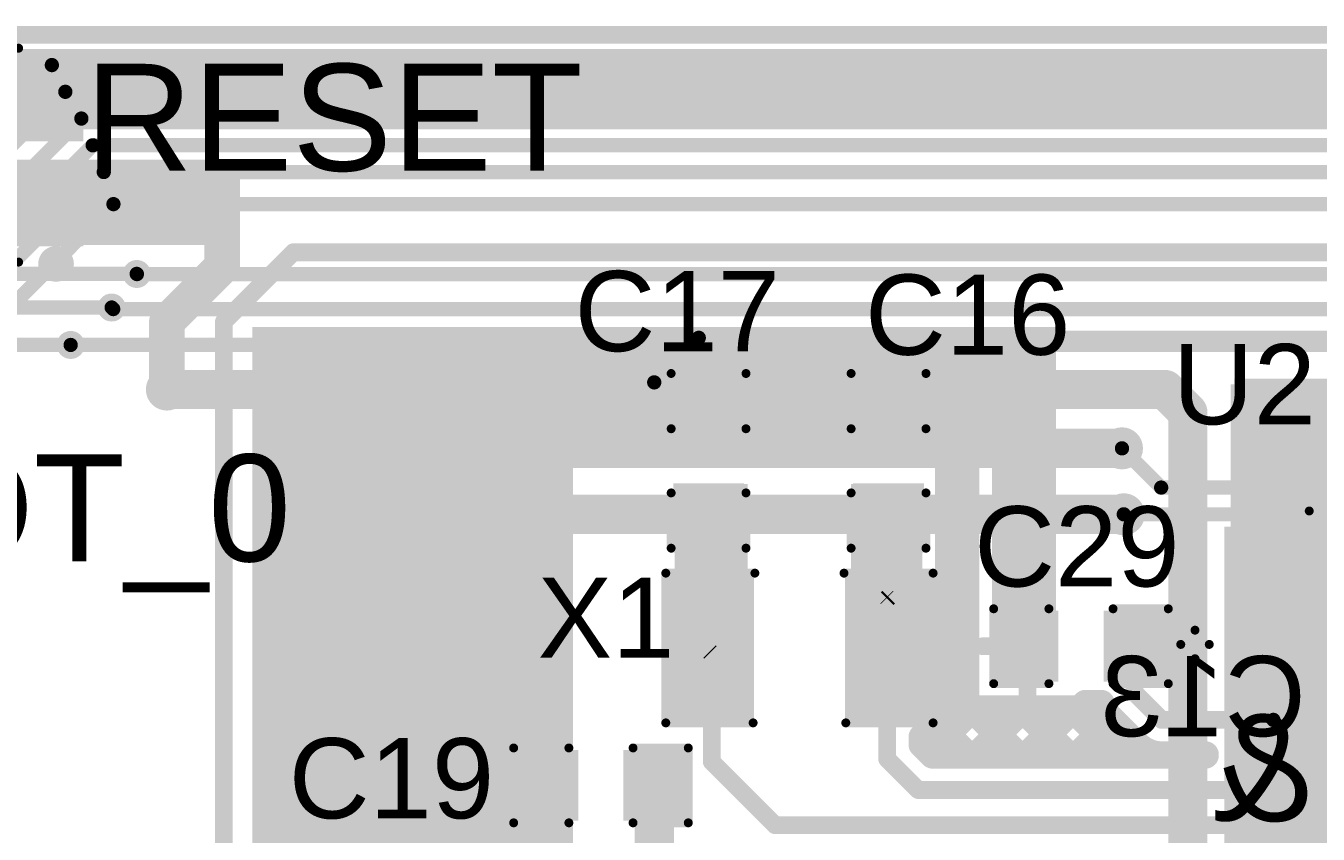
# Model space of a CAD drawing. Header units: millimetres. Extents: x -0.27 to 3.22, y -0.27 to 1.91.
# Drawn here: x 0.317 to 1.042, y 1.456 to 1.909 of the extents above; entities that cross this region are included whole.
import ezdxf

# ---------------------------------------------------------------- set-up
doc = ezdxf.new("R2010")
doc.units = ezdxf.units.MM
doc.header["$MEASUREMENT"] = 0
for name, color, linetype in [('BottomLayer', 5, 'Continuous'), ('BottomOverlay', 54, 'Continuous'), ('Mechanical2', 216, 'Continuous'), ('TopLayer', 1, 'Continuous'), ('TopOverlay', 2, 'Continuous'), ('TopPaste', 8, 'Continuous'), ('TopSolder', 216, 'Continuous'), ('ViaHoleLayer', 16, 'Continuous')]:
    doc.layers.add(name, color=color, linetype=linetype)
doc.styles.add('Arial', font='', dxfattribs={"height": 0.2})
doc.styles.get('Arial').set_extended_font_data('Arial')

# ---------------------------------------------------------------- blocks, each defined once
blk = doc.blocks.new('Q13FC1350000200_4')
at = {"layer": 'TopLayer'}
for points in [[(-0.0689, 0.03543), (-0.02953, 0.03543), (-0.02953, -0.03543), (-0.0689, -0.03543)], [(0.02953, 0.03543), (0.0689, 0.03543), (0.0689, -0.03543), (0.02953, -0.03543)]]:
    blk.add_hatch(color=1, dxfattribs=at).paths.add_polyline_path(points)
at = {"layer": 'TopPaste'}
for points in [[(-0.0689, 0.03543), (-0.02953, 0.03543), (-0.02953, -0.03543), (-0.0689, -0.03543)], [(0.02953, 0.03543), (0.0689, 0.03543), (0.0689, -0.03543), (0.02953, -0.03543)]]:
    blk.add_hatch(color=8, dxfattribs=at).paths.add_polyline_path(points)
at = {"layer": 'TopSolder'}
for points in [[(-0.0729, 0.03943), (-0.02553, 0.03943), (-0.02553, -0.03943), (-0.0729, -0.03943)], [(0.02553, 0.03943), (0.0729, 0.03943), (0.0729, -0.03943), (0.02553, -0.03943)]]:
    blk.add_hatch(color=216, dxfattribs=at).paths.add_polyline_path(points)
at = {"layer": 'TopOverlay', "const_width": 0.005}
for points in [[(-0.075, 0.042), (-0.075, -0.042)], [(-0.026, 0.042), (-0.075, 0.042)], [(0.075, 0.042), (0.026, 0.042)], [(0.075, 0.042), (0.075, -0.042)], [(-0.025, -0.042), (-0.075, -0.042)], [(0.075, -0.042), (0.025, -0.042)]]:
    blk.add_lwpolyline(points, dxfattribs=at)
at = {"layer": 'TopOverlay', "const_width": 0.0025}
for points in [[(-0.07625, 0.042, 1), (-0.07375, 0.042, 1)], [(-0.07625, 0.042, 1), (-0.07375, 0.042, 1)], [(-0.02725, 0.042, 1), (-0.02475, 0.042, 1)], [(0.02475, 0.042, 1), (0.02725, 0.042, 1)], [(0.07375, 0.042, 1), (0.07625, 0.042, 1)], [(0.07375, 0.042, 1), (0.07625, 0.042, 1)], [(-0.07625, -0.042, 1), (-0.07375, -0.042, 1)], [(-0.07625, -0.042, 1), (-0.07375, -0.042, 1)], [(-0.02625, -0.042, 1), (-0.02375, -0.042, 1)], [(0.02375, -0.042, 1), (0.02625, -0.042, 1)], [(0.07375, -0.042, 1), (0.07625, -0.042, 1)], [(0.07375, -0.042, 1), (0.07625, -0.042, 1)]]:
    blk.add_lwpolyline(points, format="xyb", close=True, dxfattribs=at)
blk = doc.blocks.new('LQFP_100_18')
at = {"layer": 'TopLayer'}
for points in [[(-0.32874, 0.24213), (-0.2815, 0.24213), (-0.2815, 0.23031), (-0.32874, 0.23031)], [(-0.32874, 0.22244), (-0.2815, 0.22244), (-0.2815, 0.21063), (-0.32874, 0.21063)], [(-0.32874, 0.20276), (-0.2815, 0.20276), (-0.2815, 0.19094), (-0.32874, 0.19094)], [(-0.32874, 0.18307), (-0.2815, 0.18307), (-0.2815, 0.17126), (-0.32874, 0.17126)], [(-0.32874, 0.16339), (-0.2815, 0.16339), (-0.2815, 0.15157), (-0.32874, 0.15157)], [(-0.32874, 0.1437), (-0.2815, 0.1437), (-0.2815, 0.13189), (-0.32874, 0.13189)], [(-0.32874, 0.12402), (-0.2815, 0.12402), (-0.2815, 0.1122), (-0.32874, 0.1122)], [(-0.32874, 0.10433), (-0.2815, 0.10433), (-0.2815, 0.09252), (-0.32874, 0.09252)], [(-0.32874, 0.08465), (-0.2815, 0.08465), (-0.2815, 0.07283), (-0.32874, 0.07283)]]:
    blk.add_hatch(color=1, dxfattribs=at).paths.add_polyline_path(points)
at = {"layer": 'TopPaste'}
for points in [[(-0.32874, 0.24213), (-0.2815, 0.24213), (-0.2815, 0.23031), (-0.32874, 0.23031)], [(-0.32874, 0.22244), (-0.2815, 0.22244), (-0.2815, 0.21063), (-0.32874, 0.21063)], [(-0.32874, 0.20276), (-0.2815, 0.20276), (-0.2815, 0.19094), (-0.32874, 0.19094)], [(-0.32874, 0.18307), (-0.2815, 0.18307), (-0.2815, 0.17126), (-0.32874, 0.17126)], [(-0.32874, 0.16339), (-0.2815, 0.16339), (-0.2815, 0.15157), (-0.32874, 0.15157)], [(-0.32874, 0.1437), (-0.2815, 0.1437), (-0.2815, 0.13189), (-0.32874, 0.13189)], [(-0.32874, 0.12402), (-0.2815, 0.12402), (-0.2815, 0.1122), (-0.32874, 0.1122)], [(-0.32874, 0.10433), (-0.2815, 0.10433), (-0.2815, 0.09252), (-0.32874, 0.09252)], [(-0.32874, 0.08465), (-0.2815, 0.08465), (-0.2815, 0.07283), (-0.32874, 0.07283)]]:
    blk.add_hatch(color=8, dxfattribs=at).paths.add_polyline_path(points)
at = {"layer": 'TopSolder'}
for points in [[(-0.33274, 0.24613), (-0.2775, 0.24613), (-0.2775, 0.22631), (-0.33274, 0.22631)], [(-0.33274, 0.22644), (-0.2775, 0.22644), (-0.2775, 0.20663), (-0.33274, 0.20663)], [(-0.33274, 0.20676), (-0.2775, 0.20676), (-0.2775, 0.18694), (-0.33274, 0.18694)], [(-0.33274, 0.18707), (-0.2775, 0.18707), (-0.2775, 0.16726), (-0.33274, 0.16726)], [(-0.33274, 0.16739), (-0.2775, 0.16739), (-0.2775, 0.14757), (-0.33274, 0.14757)], [(-0.33274, 0.1477), (-0.2775, 0.1477), (-0.2775, 0.12789), (-0.33274, 0.12789)], [(-0.33274, 0.12802), (-0.2775, 0.12802), (-0.2775, 0.1082), (-0.33274, 0.1082)], [(-0.33274, 0.10833), (-0.2775, 0.10833), (-0.2775, 0.08852), (-0.33274, 0.08852)], [(-0.33274, 0.08865), (-0.2775, 0.08865), (-0.2775, 0.06883), (-0.33274, 0.06883)]]:
    blk.add_hatch(color=216, dxfattribs=at).paths.add_polyline_path(points)
at = {"layer": 'TopOverlay', "const_width": 0.005}
blk.add_lwpolyline([(-0.285, 0.255), (-0.255, 0.285)], dxfattribs=at)
at = {"layer": 'TopOverlay'}
for points, const_width in [([(-0.31, 0.255, 1), (-0.32, 0.255, 1)], 0.01), ([(-0.3225, 0.255, 1), (-0.3175, 0.255, 1)], 0.005), ([(-0.3125, 0.255, 1), (-0.3075, 0.255, 1)], 0.005), ([(-0.28625, 0.255, 1), (-0.28375, 0.255, 1)], 0.0025)]:
    blk.add_lwpolyline(points, format="xyb", close=True, dxfattribs=dict(at, const_width=const_width))
blk = doc.blocks.new('TS_1185EC_C_D_B_20')
at = {"layer": 'TopLayer'}
for points in [[(-0.10039, 0.04724), (-0.05118, 0.04724), (-0.05118, 0.01181), (-0.10039, 0.01181)], [(0.05118, 0.04724), (0.10039, 0.04724), (0.10039, 0.01181), (0.05118, 0.01181)], [(-0.10039, -0.01181), (-0.05118, -0.01181), (-0.05118, -0.04724), (-0.10039, -0.04724)], [(0.05118, -0.01181), (0.10039, -0.01181), (0.10039, -0.04724), (0.05118, -0.04724)]]:
    blk.add_hatch(color=1, dxfattribs=at).paths.add_polyline_path(points)
at = {"layer": 'TopPaste'}
for points in [[(-0.10039, 0.04724), (-0.05118, 0.04724), (-0.05118, 0.01181), (-0.10039, 0.01181)], [(0.05118, 0.04724), (0.10039, 0.04724), (0.10039, 0.01181), (0.05118, 0.01181)], [(-0.10039, -0.01181), (-0.05118, -0.01181), (-0.05118, -0.04724), (-0.10039, -0.04724)], [(0.05118, -0.01181), (0.10039, -0.01181), (0.10039, -0.04724), (0.05118, -0.04724)]]:
    blk.add_hatch(color=8, dxfattribs=at).paths.add_polyline_path(points)
at = {"layer": 'TopSolder'}
for points in [[(-0.10439, 0.05124), (-0.04718, 0.05124), (-0.04718, 0.00781), (-0.10439, 0.00781)], [(0.04718, 0.05124), (0.10439, 0.05124), (0.10439, 0.00781), (0.04718, 0.00781)], [(-0.10439, -0.00781), (-0.04718, -0.00781), (-0.04718, -0.05124), (-0.10439, -0.05124)], [(0.04718, -0.00781), (0.10439, -0.00781), (0.10439, -0.05124), (0.04718, -0.05124)]]:
    blk.add_hatch(color=216, dxfattribs=at).paths.add_polyline_path(points)
at = {"layer": 'TopOverlay'}
for points, const_width in [([(-0.084, 0.061, 1), (-0.094, 0.061, 1)], 0.01), ([(-0.0965, 0.061, 1), (-0.0915, 0.061, 1)], 0.005), ([(-0.0865, 0.061, 1), (-0.0815, 0.061, 1)], 0.005), ([(-0.06925, 0.06, 1), (-0.06675, 0.06, 1)], 0.0025), ([(0.06675, 0.06, 1), (0.06925, 0.06, 1)], 0.0025), ([(-0.06925, -0.06, 1), (-0.06675, -0.06, 1)], 0.0025), ([(0.06675, -0.06, 1), (0.06925, -0.06, 1)], 0.0025)]:
    blk.add_lwpolyline(points, format="xyb", close=True, dxfattribs=dict(at, const_width=const_width))
at = {"layer": 'TopOverlay', "const_width": 0.005}
for points in [[(0.068, 0.06), (-0.068, 0.06)], [(0.068, -0.06), (-0.068, -0.06)]]:
    blk.add_lwpolyline(points, dxfattribs=at)
blk = doc.blocks.new('F981E105MMA_165')
at = {"layer": 'TopLayer'}
for points in [[(-0.015, 0.0175), (-0.015, -0.0175), (-0.045, -0.0175), (-0.045, 0.0175)], [(0.045, 0.0175), (0.045, -0.0175), (0.015, -0.0175), (0.015, 0.0175)]]:
    blk.add_hatch(color=1, dxfattribs=at).paths.add_polyline_path(points)
at = {"layer": 'TopPaste'}
for points in [[(-0.015, 0.0175), (-0.015, -0.0175), (-0.045, -0.0175), (-0.045, 0.0175)], [(0.045, 0.0175), (0.045, -0.0175), (0.015, -0.0175), (0.015, 0.0175)]]:
    blk.add_hatch(color=8, dxfattribs=at).paths.add_polyline_path(points)
at = {"layer": 'TopSolder'}
for points in [[(-0.01264, 0.01986), (-0.01264, -0.01986), (-0.04736, -0.01986), (-0.04736, 0.01986)], [(0.04736, 0.01986), (0.04736, -0.01986), (0.01264, -0.01986), (0.01264, 0.01986)]]:
    blk.add_hatch(color=216, dxfattribs=at).paths.add_polyline_path(points)
at = {"layer": 'TopOverlay', "const_width": 0.005}
for points in [[(-0.018, 0.021), (-0.049, 0.021)], [(-0.049, 0.021), (-0.049, -0.021)], [(0.049, 0.021), (0.018, 0.021)], [(0.049, 0.021), (0.049, -0.021)], [(-0.064, 0.007), (-0.064, -0.009)], [(-0.056, -0.001), (-0.072, -0.001)], [(-0.018, -0.021), (-0.049, -0.021)], [(0.049, -0.021), (0.018, -0.021)]]:
    blk.add_lwpolyline(points, dxfattribs=at)
at = {"layer": 'TopOverlay', "const_width": 0.0025}
for points in [[(-0.05025, 0.021, 1), (-0.04775, 0.021, 1)], [(-0.05025, 0.021, 1), (-0.04775, 0.021, 1)], [(-0.01925, 0.021, 1), (-0.01675, 0.021, 1)], [(0.01675, 0.021, 1), (0.01925, 0.021, 1)], [(0.04775, 0.021, 1), (0.05025, 0.021, 1)], [(0.04775, 0.021, 1), (0.05025, 0.021, 1)], [(-0.06525, 0.007, 1), (-0.06275, 0.007, 1)], [(-0.07325, -0.001, 1), (-0.07075, -0.001, 1)], [(-0.05725, -0.001, 1), (-0.05475, -0.001, 1)], [(-0.06525, -0.009, 1), (-0.06275, -0.009, 1)], [(-0.05025, -0.021, 1), (-0.04775, -0.021, 1)], [(-0.05025, -0.021, 1), (-0.04775, -0.021, 1)], [(-0.01925, -0.021, 1), (-0.01675, -0.021, 1)], [(0.01675, -0.021, 1), (0.01925, -0.021, 1)], [(0.04775, -0.021, 1), (0.05025, -0.021, 1)], [(0.04775, -0.021, 1), (0.05025, -0.021, 1)]]:
    blk.add_lwpolyline(points, format="xyb", close=True, dxfattribs=at)
blk = doc.blocks.new('C__0603_174')
at = {"layer": 'TopLayer'}
for points in [[(-0.015, 0.0175), (-0.015, -0.0175), (-0.045, -0.0175), (-0.045, 0.0175)], [(0.045, 0.0175), (0.045, -0.0175), (0.015, -0.0175), (0.015, 0.0175)]]:
    blk.add_hatch(color=1, dxfattribs=at).paths.add_polyline_path(points)
at = {"layer": 'TopPaste'}
for points in [[(-0.015, 0.0175), (-0.015, -0.0175), (-0.045, -0.0175), (-0.045, 0.0175)], [(0.045, 0.0175), (0.045, -0.0175), (0.015, -0.0175), (0.015, 0.0175)]]:
    blk.add_hatch(color=8, dxfattribs=at).paths.add_polyline_path(points)
at = {"layer": 'TopSolder'}
for points in [[(-0.01264, 0.01986), (-0.01264, -0.01986), (-0.04736, -0.01986), (-0.04736, 0.01986)], [(0.04736, 0.01986), (0.04736, -0.01986), (0.01264, -0.01986), (0.01264, 0.01986)]]:
    blk.add_hatch(color=216, dxfattribs=at).paths.add_polyline_path(points)
at = {"layer": 'TopOverlay', "const_width": 0.005}
for points in [[(-0.049, -0.021), (-0.049, 0.021)], [(-0.049, 0.021), (-0.018, 0.021)], [(0.018, 0.021), (0.049, 0.021)], [(0.049, -0.021), (0.049, 0.021)], [(-0.049, -0.021), (-0.018, -0.021)], [(0.018, -0.021), (0.049, -0.021)]]:
    blk.add_lwpolyline(points, dxfattribs=at)
at = {"layer": 'TopOverlay', "const_width": 0.0025}
for points in [[(-0.05025, 0.021, 1), (-0.04775, 0.021, 1)], [(-0.05025, 0.021, 1), (-0.04775, 0.021, 1)], [(-0.01925, 0.021, 1), (-0.01675, 0.021, 1)], [(0.01675, 0.021, 1), (0.01925, 0.021, 1)], [(0.04775, 0.021, 1), (0.05025, 0.021, 1)], [(0.04775, 0.021, 1), (0.05025, 0.021, 1)], [(-0.05025, -0.021, 1), (-0.04775, -0.021, 1)], [(-0.05025, -0.021, 1), (-0.04775, -0.021, 1)], [(-0.01925, -0.021, 1), (-0.01675, -0.021, 1)], [(0.01675, -0.021, 1), (0.01925, -0.021, 1)], [(0.04775, -0.021, 1), (0.05025, -0.021, 1)], [(0.04775, -0.021, 1), (0.05025, -0.021, 1)]]:
    blk.add_lwpolyline(points, format="xyb", close=True, dxfattribs=at)
blk = doc.blocks.new('C__0603_176')
at = {"layer": 'TopLayer'}
for points in [[(-0.015, 0.0175), (-0.015, -0.0175), (-0.045, -0.0175), (-0.045, 0.0175)], [(0.045, 0.0175), (0.045, -0.0175), (0.015, -0.0175), (0.015, 0.0175)]]:
    blk.add_hatch(color=1, dxfattribs=at).paths.add_polyline_path(points)
at = {"layer": 'TopPaste'}
for points in [[(-0.015, 0.0175), (-0.015, -0.0175), (-0.045, -0.0175), (-0.045, 0.0175)], [(0.045, 0.0175), (0.045, -0.0175), (0.015, -0.0175), (0.015, 0.0175)]]:
    blk.add_hatch(color=8, dxfattribs=at).paths.add_polyline_path(points)
at = {"layer": 'TopSolder'}
for points in [[(-0.01264, 0.01986), (-0.01264, -0.01986), (-0.04736, -0.01986), (-0.04736, 0.01986)], [(0.04736, 0.01986), (0.04736, -0.01986), (0.01264, -0.01986), (0.01264, 0.01986)]]:
    blk.add_hatch(color=216, dxfattribs=at).paths.add_polyline_path(points)
at = {"layer": 'TopOverlay', "const_width": 0.005}
for points in [[(-0.049, -0.021), (-0.049, 0.021)], [(-0.018, 0.021), (-0.049, 0.021)], [(0.049, 0.021), (0.018, 0.021)], [(0.049, -0.021), (0.049, 0.021)], [(-0.018, -0.021), (-0.049, -0.021)], [(0.049, -0.021), (0.018, -0.021)]]:
    blk.add_lwpolyline(points, dxfattribs=at)
at = {"layer": 'TopOverlay', "const_width": 0.0025}
for points in [[(-0.05025, 0.021, 1), (-0.04775, 0.021, 1)], [(-0.05025, 0.021, 1), (-0.04775, 0.021, 1)], [(-0.01925, 0.021, 1), (-0.01675, 0.021, 1)], [(0.01675, 0.021, 1), (0.01925, 0.021, 1)], [(0.04775, 0.021, 1), (0.05025, 0.021, 1)], [(0.04775, 0.021, 1), (0.05025, 0.021, 1)], [(-0.05025, -0.021, 1), (-0.04775, -0.021, 1)], [(-0.05025, -0.021, 1), (-0.04775, -0.021, 1)], [(-0.01925, -0.021, 1), (-0.01675, -0.021, 1)], [(0.01675, -0.021, 1), (0.01925, -0.021, 1)], [(0.04775, -0.021, 1), (0.05025, -0.021, 1)], [(0.04775, -0.021, 1), (0.05025, -0.021, 1)]]:
    blk.add_lwpolyline(points, format="xyb", close=True, dxfattribs=at)
blk = doc.blocks.new('C__0603_177')
at = {"layer": 'TopLayer'}
for points in [[(-0.015, 0.0175), (-0.015, -0.0175), (-0.045, -0.0175), (-0.045, 0.0175)], [(0.045, 0.0175), (0.045, -0.0175), (0.015, -0.0175), (0.015, 0.0175)]]:
    blk.add_hatch(color=1, dxfattribs=at).paths.add_polyline_path(points)
at = {"layer": 'TopPaste'}
for points in [[(-0.015, 0.0175), (-0.015, -0.0175), (-0.045, -0.0175), (-0.045, 0.0175)], [(0.045, 0.0175), (0.045, -0.0175), (0.015, -0.0175), (0.015, 0.0175)]]:
    blk.add_hatch(color=8, dxfattribs=at).paths.add_polyline_path(points)
at = {"layer": 'TopSolder'}
for points in [[(-0.01264, 0.01986), (-0.01264, -0.01986), (-0.04736, -0.01986), (-0.04736, 0.01986)], [(0.04736, 0.01986), (0.04736, -0.01986), (0.01264, -0.01986), (0.01264, 0.01986)]]:
    blk.add_hatch(color=216, dxfattribs=at).paths.add_polyline_path(points)
at = {"layer": 'TopOverlay', "const_width": 0.005}
for points in [[(-0.049, -0.021), (-0.049, 0.021)], [(-0.018, 0.021), (-0.049, 0.021)], [(0.049, 0.021), (0.018, 0.021)], [(0.049, -0.021), (0.049, 0.021)], [(-0.018, -0.021), (-0.049, -0.021)], [(0.049, -0.021), (0.018, -0.021)]]:
    blk.add_lwpolyline(points, dxfattribs=at)
at = {"layer": 'TopOverlay', "const_width": 0.0025}
for points in [[(-0.05025, 0.021, 1), (-0.04775, 0.021, 1)], [(-0.05025, 0.021, 1), (-0.04775, 0.021, 1)], [(-0.01925, 0.021, 1), (-0.01675, 0.021, 1)], [(0.01675, 0.021, 1), (0.01925, 0.021, 1)], [(0.04775, 0.021, 1), (0.05025, 0.021, 1)], [(0.04775, 0.021, 1), (0.05025, 0.021, 1)], [(-0.05025, -0.021, 1), (-0.04775, -0.021, 1)], [(-0.05025, -0.021, 1), (-0.04775, -0.021, 1)], [(-0.01925, -0.021, 1), (-0.01675, -0.021, 1)], [(0.01675, -0.021, 1), (0.01925, -0.021, 1)], [(0.04775, -0.021, 1), (0.05025, -0.021, 1)], [(0.04775, -0.021, 1), (0.05025, -0.021, 1)]]:
    blk.add_lwpolyline(points, format="xyb", close=True, dxfattribs=at)

msp = doc.modelspace()

# ---------------------------------------------------------------- hatches: boundary and pattern name
at = {"layer": 'BottomLayer'}
h = msp.add_hatch(color=5, dxfattribs=at)
edge = h.paths.add_edge_path()
edge.add_arc((0.37913, 1.76981), 0.00787, 0, 360)
h = msp.add_hatch(color=5, dxfattribs=at)
edge = h.paths.add_edge_path()
edge.add_arc((0.365, 1.751), 0.00787, 0, 360)
h = msp.add_hatch(color=5, dxfattribs=at)
edge = h.paths.add_edge_path()
edge.add_arc((0.342, 1.73), 0.00787, 0, 360)
h = msp.add_hatch(color=5, dxfattribs=at)
edge = h.paths.add_edge_path()
edge.add_arc((0.396, 1.705), 0.01181, 0, 360)
for points in [[(0.993, 1.664), (1.66, 1.664), (1.66, 1.708), (0.993, 1.708)], [(0.993, 1.014), (1.081, 1.014), (1.081, 1.695), (0.993, 1.695)]]:
    msp.add_hatch(color=5, dxfattribs=at).paths.add_polyline_path(points)
h = msp.add_hatch(color=5, dxfattribs=at)
edge = h.paths.add_edge_path()
edge.add_arc((1.044, 1.687), 0.01181, 0, 360)
h = msp.add_hatch(color=5, dxfattribs=at)
edge = h.paths.add_edge_path()
edge.add_arc((0.932, 1.672), 0.01181, 0, 360)
h = msp.add_hatch(color=5, dxfattribs=at)
edge = h.paths.add_edge_path()
edge.add_arc((0.933, 1.635), 0.01181, 0, 360)
at = {"layer": 'TopLayer'}
for points in [[(-0.081, 1.851), (3.207, 1.851), (3.207, 1.896), (-0.081, 1.896)], [(0.091, 1.786), (0.437, 1.786), (0.437, 1.834), (0.091, 1.834)], [(0.444, 1.678), (0.895, 1.678), (0.895, 1.74), (0.444, 1.74)], [(0.859, 1.543), (0.895, 1.543), (0.895, 1.714), (0.859, 1.714)], [(0.995, 1.662), (1.092, 1.662), (1.092, 1.711), (0.995, 1.711)], [(0.444, 1.402), (0.624, 1.402), (0.624, 1.687), (0.444, 1.687)], [(0.681, 1.525), (0.722, 1.525), (0.722, 1.652), (0.681, 1.652)], [(0.78, 1.525), (0.82, 1.525), (0.82, 1.652), (0.78, 1.652)]]:
    msp.add_hatch(color=1, dxfattribs=at).paths.add_polyline_path(points)
h = msp.add_hatch(color=1, dxfattribs=at)
edge = h.paths.add_edge_path()
edge.add_arc((0.37913, 1.76981), 0.00787, 0, 360)
h = msp.add_hatch(color=1, dxfattribs=at)
edge = h.paths.add_edge_path()
edge.add_arc((0.365, 1.751), 0.00787, 0, 360)
h = msp.add_hatch(color=1, dxfattribs=at)
edge = h.paths.add_edge_path()
edge.add_arc((0.342, 1.73), 0.00787, 0, 360)
h = msp.add_hatch(color=1, dxfattribs=at)
edge = h.paths.add_edge_path()
edge.add_arc((0.396, 1.705), 0.01181, 0, 360)
h = msp.add_hatch(color=1, dxfattribs=at)
edge = h.paths.add_edge_path()
edge.add_arc((1.044, 1.687), 0.01181, 0, 360)
h = msp.add_hatch(color=1, dxfattribs=at)
edge = h.paths.add_edge_path()
edge.add_arc((0.932, 1.672), 0.01181, 0, 360)
h = msp.add_hatch(color=1, dxfattribs=at)
edge = h.paths.add_edge_path()
edge.add_arc((0.933, 1.635), 0.01181, 0, 360)
at = {"layer": 'ViaHoleLayer'}
h = msp.add_hatch(color=16, dxfattribs=at)
edge = h.paths.add_edge_path()
edge.add_arc((0.37913, 1.76981), 0.00394, 0, 360)
h = msp.add_hatch(color=16, dxfattribs=at)
edge = h.paths.add_edge_path()
edge.add_arc((0.365, 1.751), 0.00394, 0, 360)
h = msp.add_hatch(color=16, dxfattribs=at)
edge = h.paths.add_edge_path()
edge.add_arc((0.342, 1.73), 0.00394, 0, 360)
h = msp.add_hatch(color=16, dxfattribs=at)
edge = h.paths.add_edge_path()
edge.add_arc((0.396, 1.705), 0.00591, 0, 360)
h = msp.add_hatch(color=16, dxfattribs=at)
edge = h.paths.add_edge_path()
edge.add_arc((1.044, 1.687), 0.00591, 0, 360)
h = msp.add_hatch(color=16, dxfattribs=at)
edge = h.paths.add_edge_path()
edge.add_arc((0.932, 1.672), 0.00591, 0, 360)
h = msp.add_hatch(color=16, dxfattribs=at)
edge = h.paths.add_edge_path()
edge.add_arc((0.933, 1.635), 0.00591, 0, 360)

# ---------------------------------------------------------------- linework, layer by layer
at = {"layer": 'BottomLayer'}
for points, const_width in [([(0.08, 1.63556), (0.33144, 1.887)], 0.008), ([(0.33144, 1.887), (1.48, 1.887)], 0.008), ([(0.095, 1.628), (0.339, 1.872)], 0.008), ([(0.339, 1.872), (1.446, 1.872)], 0.008), ([(0.11, 1.619), (0.348, 1.857)], 0.008), ([(0.348, 1.857), (1.413, 1.857)], 0.008), ([(0.125, 1.61264), (0.35436, 1.842)], 0.008), ([(0.35436, 1.842), (1.378, 1.842)], 0.008), ([(0.14, 1.60643), (0.36057, 1.827)], 0.008), ([(0.36057, 1.827), (1.343, 1.827)], 0.008), ([(0.157, 1.6), (0.366, 1.809)], 0.008), ([(0.366, 1.809), (1.31231, 1.809)], 0.008), ([(0.37913, 1.76981), (0.37918, 1.76976)], 0.008), ([(0.37918, 1.76976), (1.26329, 1.76976)], 0.008), ([(0.365, 1.751), (0.36587, 1.75013)], 0.008), ([(0.36587, 1.75013), (1.28287, 1.75013)], 0.008), ([(0.342, 1.73), (1.28969, 1.73)], 0.008), ([(0.396, 1.705), (0.95611, 1.705)], 0.022), ([(0.95611, 1.705), (0.969, 1.69211)], 0.022), ([(0.969, 1.413), (0.969, 1.69211)], 0.022), ([(0.49474, 1.61774), (0.549, 1.672)], 0.022), ([(0.549, 1.672), (0.932, 1.672)], 0.022), ([(0.539, 1.605), (0.569, 1.635)], 0.022), ([(0.569, 1.635), (0.933, 1.635)], 0.022), ([(0.49474, 0.83974), (0.49474, 1.61774)], 0.022), ([(0.539, 0.83974), (0.539, 1.605)], 0.022)]:
    msp.add_lwpolyline(points, dxfattribs=dict(at, const_width=const_width))
for points, const_width in [([(0.32944, 1.887, 1), (0.33344, 1.887, 1)], 0.004), ([(0.32944, 1.887, 1), (0.33344, 1.887, 1)], 0.004), ([(0.337, 1.872, 1), (0.341, 1.872, 1)], 0.004), ([(0.337, 1.872, 1), (0.341, 1.872, 1)], 0.004), ([(0.346, 1.857, 1), (0.35, 1.857, 1)], 0.004), ([(0.346, 1.857, 1), (0.35, 1.857, 1)], 0.004), ([(0.35236, 1.842, 1), (0.35636, 1.842, 1)], 0.004), ([(0.35236, 1.842, 1), (0.35636, 1.842, 1)], 0.004), ([(0.35857, 1.827, 1), (0.36257, 1.827, 1)], 0.004), ([(0.35857, 1.827, 1), (0.36257, 1.827, 1)], 0.004), ([(0.364, 1.809, 1), (0.368, 1.809, 1)], 0.004), ([(0.364, 1.809, 1), (0.368, 1.809, 1)], 0.004), ([(0.37713, 1.76981, 1), (0.38113, 1.76981, 1)], 0.004), ([(0.37718, 1.76976, 1), (0.38118, 1.76976, 1)], 0.004), ([(0.37718, 1.76976, 1), (0.38118, 1.76976, 1)], 0.004), ([(0.363, 1.751, 1), (0.367, 1.751, 1)], 0.004), ([(0.36387, 1.75013, 1), (0.36787, 1.75013, 1)], 0.004), ([(0.36387, 1.75013, 1), (0.36787, 1.75013, 1)], 0.004), ([(0.34, 1.73, 1), (0.344, 1.73, 1)], 0.004), ([(0.3905, 1.705, 1), (0.4015, 1.705, 1)], 0.011), ([(0.95061, 1.705, 1), (0.96161, 1.705, 1)], 0.011), ([(0.95061, 1.705, 1), (0.96161, 1.705, 1)], 0.011), ([(0.9635, 1.69211, 1), (0.9745, 1.69211, 1)], 0.011), ([(0.9635, 1.69211, 1), (0.9745, 1.69211, 1)], 0.011), ([(0.5435, 1.672, 1), (0.5545, 1.672, 1)], 0.011), ([(0.5435, 1.672, 1), (0.5545, 1.672, 1)], 0.011), ([(0.9265, 1.672, 1), (0.9375, 1.672, 1)], 0.011), ([(0.5635, 1.635, 1), (0.5745, 1.635, 1)], 0.011), ([(0.5635, 1.635, 1), (0.5745, 1.635, 1)], 0.011), ([(0.9275, 1.635, 1), (0.9385, 1.635, 1)], 0.011), ([(0.48924, 1.61774, 1), (0.50024, 1.61774, 1)], 0.011), ([(0.48924, 1.61774, 1), (0.50024, 1.61774, 1)], 0.011), ([(0.5335, 1.605, 1), (0.5445, 1.605, 1)], 0.011), ([(0.5335, 1.605, 1), (0.5445, 1.605, 1)], 0.011)]:
    msp.add_lwpolyline(points, format="xyb", close=True, dxfattribs=dict(at, const_width=const_width))
at = {"layer": 'Mechanical2', "const_width": 0.01}
msp.add_lwpolyline([(-0.087, 1.904), (3.215, 1.904)], dxfattribs=at)
at = {"layer": 'TopLayer'}
for points, const_width in [([(0.427, 1.774), (0.427, 1.817)], 0.02), ([(0.428, 1.743), (0.467, 1.782)], 0.01), ([(0.467, 1.782), (1.169, 1.782)], 0.01), ([(0.396, 1.743), (0.427, 1.774)], 0.02), ([(0.15887, 1.76987), (0.37907, 1.76987)], 0.008), ([(0.37907, 1.76987), (0.37913, 1.76981)], 0.008), ([(0.14205, 1.751), (0.365, 1.751)], 0.008), ([(0.396, 1.705), (0.396, 1.743)], 0.02), ([(0.428, 1.397), (0.428, 1.743)], 0.01), ([(0.14775, 1.73), (0.342, 1.73)], 0.008), ([(0.6695, 1.709), (0.6945, 1.734)], 0.008), ([(0.6945, 1.734), (1.10089, 1.734)], 0.008), ([(0.932, 1.672), (0.954, 1.65)], 0.008), ([(0.8345, 1.65366), (0.84434, 1.6635)], 0.015), ([(0.8345, 1.5105), (0.8345, 1.6625)], 0.015), ([(0.836, 1.6635), (0.8445, 1.6635)], 0.015), ([(0.8445, 1.5285), (0.8445, 1.6635)], 0.015), ([(0.8345, 1.65223), (0.8445, 1.64223)], 0.015), ([(0.954, 1.65), (1.219, 1.65)], 0.008), ([(0.8345, 1.62537), (0.8445, 1.63537)], 0.015), ([(0.933, 1.635), (1.227, 1.635)], 0.008), ([(0.8345, 1.62394), (0.8445, 1.61394)], 0.015), ([(0.8345, 1.59709), (0.8445, 1.60709)], 0.015), ([(0.8345, 1.59566), (0.8445, 1.58566)], 0.015), ([(0.69929, 1.5885), (0.70179, 1.586)], 0.01), ([(0.70179, 1.558), (0.70179, 1.586)], 0.01), ([(0.8, 1.5885), (0.80021, 1.58829)], 0.01), ([(0.80021, 1.58771), (0.801, 1.5885)], 0.01), ([(0.80021, 1.49779), (0.80021, 1.58829)], 0.01), ([(0.8345, 1.56881), (0.8445, 1.57881)], 0.015), ([(0.8345, 1.56737), (0.8445, 1.55737)], 0.015), ([(0.5385, 1.5175), (0.5385, 1.5445)], 0.04), ([(0.70057, 1.558), (0.701, 1.55757)], 0.01), ([(0.70179, 1.49621), (0.70179, 1.56)], 0.01), ([(0.854, 1.561), (0.879, 1.561)], 0.01), ([(0.879, 1.5335), (0.879, 1.561)], 0.01), ([(0.939, 1.535), (0.939, 1.561)], 0.01), ([(0.8345, 1.54052), (0.8445, 1.55052)], 0.015), ([(0.8345, 1.53909), (0.8445, 1.52909)], 0.015), ([(0.939, 1.535), (0.95432, 1.51968)], 0.01), ([(0.465, 1.444), (0.5385, 1.5175)], 0.04), ([(0.8345, 1.51224), (0.84826, 1.526)], 0.015), ([(0.8465, 1.526), (0.9115, 1.526)], 0.015), ([(0.84759, 1.526), (0.87378, 1.49981)], 0.015), ([(0.85035, 1.49981), (0.87655, 1.526)], 0.015), ([(0.87587, 1.526), (0.90207, 1.49981)], 0.015), ([(0.87864, 1.49981), (0.90483, 1.526)], 0.015), ([(0.90416, 1.526), (0.93035, 1.49981)], 0.015), ([(0.9115, 1.529), (0.92045, 1.529)], 0.015), ([(0.90692, 1.49981), (0.92677, 1.51965)], 0.015), ([(0.92521, 1.52121), (0.94053, 1.50589)], 0.015), ([(0.95432, 1.51968), (1.01699, 1.51968)], 0.01), ([(1.01699, 1.51968), (1.06468, 1.51968)], 0.008), ([(0.81971, 1.50586), (0.81971, 1.51007)], 0.015), ([(0.81971, 1.51007), (0.8344, 1.51007)], 0.015), ([(0.82392, 1.50166), (0.83233, 1.51007)], 0.015), ([(0.83233, 1.51007), (0.8345, 1.51224)], 0.015), ([(0.8345, 1.5108), (0.8455, 1.49981)], 0.015), ([(0.81971, 1.50586), (0.82577, 1.49981)], 0.015), ([(0.93521, 1.49981), (0.94092, 1.50552)], 0.015), ([(0.80021, 1.49779), (0.81769, 1.48031)], 0.01), ([(0.82577, 1.49981), (0.97887, 1.49981)], 0.015), ([(0.95432, 1.50018), (0.97887, 1.50018)], 0.015), ([(0.70179, 1.49621), (0.73738, 1.46062)], 0.01), ([(0.66961, 1.42793), (0.66961, 1.48293)], 0.022), ([(0.81769, 1.48031), (1.01699, 1.48031)], 0.01), ([(0.73738, 1.46062), (1.01699, 1.46062)], 0.01), ([(0.465, 1.287), (0.465, 1.444)], 0.04)]:
    msp.add_lwpolyline(points, dxfattribs=dict(at, const_width=const_width))
for points, const_width in [([(0.422, 1.817, 1), (0.432, 1.817, 1)], 0.01), ([(0.4645, 1.782, 1), (0.4695, 1.782, 1)], 0.005), ([(0.4645, 1.782, 1), (0.4695, 1.782, 1)], 0.005), ([(0.422, 1.774, 1), (0.432, 1.774, 1)], 0.01), ([(0.422, 1.774, 1), (0.432, 1.774, 1)], 0.01), ([(0.37707, 1.76987, 1), (0.38107, 1.76987, 1)], 0.004), ([(0.37707, 1.76987, 1), (0.38107, 1.76987, 1)], 0.004), ([(0.37713, 1.76981, 1), (0.38113, 1.76981, 1)], 0.004), ([(0.363, 1.751, 1), (0.367, 1.751, 1)], 0.004), ([(0.391, 1.743, 1), (0.401, 1.743, 1)], 0.01), ([(0.391, 1.743, 1), (0.401, 1.743, 1)], 0.01), ([(0.4255, 1.743, 1), (0.4305, 1.743, 1)], 0.005), ([(0.4255, 1.743, 1), (0.4305, 1.743, 1)], 0.005), ([(0.34, 1.73, 1), (0.344, 1.73, 1)], 0.004), ([(0.6925, 1.734, 1), (0.6965, 1.734, 1)], 0.004), ([(0.6925, 1.734, 1), (0.6965, 1.734, 1)], 0.004), ([(0.391, 1.705, 1), (0.401, 1.705, 1)], 0.01), ([(0.6675, 1.709, 1), (0.6715, 1.709, 1)], 0.004), ([(0.93, 1.672, 1), (0.934, 1.672, 1)], 0.004), ([(0.83075, 1.6625, 1), (0.83825, 1.6625, 1)], 0.0075), ([(0.83225, 1.6635, 1), (0.83975, 1.6635, 1)], 0.0075), ([(0.84059, 1.6635, 1), (0.84809, 1.6635, 1)], 0.0075), ([(0.84075, 1.6635, 1), (0.84825, 1.6635, 1)], 0.0075), ([(0.84075, 1.6635, 1), (0.84825, 1.6635, 1)], 0.0075), ([(0.83075, 1.65366, 1), (0.83825, 1.65366, 1)], 0.0075), ([(0.83075, 1.65223, 1), (0.83825, 1.65223, 1)], 0.0075), ([(0.952, 1.65, 1), (0.956, 1.65, 1)], 0.004), ([(0.952, 1.65, 1), (0.956, 1.65, 1)], 0.004), ([(0.84075, 1.64223, 1), (0.84825, 1.64223, 1)], 0.0075), ([(0.84075, 1.63537, 1), (0.84825, 1.63537, 1)], 0.0075), ([(0.83075, 1.62537, 1), (0.83825, 1.62537, 1)], 0.0075), ([(0.931, 1.635, 1), (0.935, 1.635, 1)], 0.004), ([(0.83075, 1.62394, 1), (0.83825, 1.62394, 1)], 0.0075), ([(0.84075, 1.61394, 1), (0.84825, 1.61394, 1)], 0.0075), ([(0.84075, 1.60709, 1), (0.84825, 1.60709, 1)], 0.0075), ([(0.83075, 1.59709, 1), (0.83825, 1.59709, 1)], 0.0075), ([(0.83075, 1.59566, 1), (0.83825, 1.59566, 1)], 0.0075), ([(0.69679, 1.5885, 1), (0.70179, 1.5885, 1)], 0.005), ([(0.69929, 1.586, 1), (0.70429, 1.586, 1)], 0.005), ([(0.69929, 1.586, 1), (0.70429, 1.586, 1)], 0.005), ([(0.7975, 1.5885, 1), (0.8025, 1.5885, 1)], 0.005), ([(0.79771, 1.58829, 1), (0.80271, 1.58829, 1)], 0.005), ([(0.79771, 1.58829, 1), (0.80271, 1.58829, 1)], 0.005), ([(0.79771, 1.58771, 1), (0.80271, 1.58771, 1)], 0.005), ([(0.7985, 1.5885, 1), (0.8035, 1.5885, 1)], 0.005), ([(0.84075, 1.58566, 1), (0.84825, 1.58566, 1)], 0.0075), ([(0.84075, 1.57881, 1), (0.84825, 1.57881, 1)], 0.0075), ([(0.83075, 1.56881, 1), (0.83825, 1.56881, 1)], 0.0075), ([(0.83075, 1.56737, 1), (0.83825, 1.56737, 1)], 0.0075), ([(0.5285, 1.5445, 1), (0.5485, 1.5445, 1)], 0.02), ([(0.69807, 1.558, 1), (0.70307, 1.558, 1)], 0.005), ([(0.6985, 1.55757, 1), (0.7035, 1.55757, 1)], 0.005), ([(0.69929, 1.56, 1), (0.70429, 1.56, 1)], 0.005), ([(0.69929, 1.558, 1), (0.70429, 1.558, 1)], 0.005), ([(0.84075, 1.55737, 1), (0.84825, 1.55737, 1)], 0.0075), ([(0.8515, 1.561, 1), (0.8565, 1.561, 1)], 0.005), ([(0.8765, 1.561, 1), (0.8815, 1.561, 1)], 0.005), ([(0.8765, 1.561, 1), (0.8815, 1.561, 1)], 0.005), ([(0.9365, 1.561, 1), (0.9415, 1.561, 1)], 0.005), ([(0.84075, 1.55052, 1), (0.84825, 1.55052, 1)], 0.0075), ([(0.83075, 1.54052, 1), (0.83825, 1.54052, 1)], 0.0075), ([(0.83075, 1.53909, 1), (0.83825, 1.53909, 1)], 0.0075), ([(0.8765, 1.5335, 1), (0.8815, 1.5335, 1)], 0.005), ([(0.9365, 1.535, 1), (0.9415, 1.535, 1)], 0.005), ([(0.9365, 1.535, 1), (0.9415, 1.535, 1)], 0.005), ([(0.5285, 1.5175, 1), (0.5485, 1.5175, 1)], 0.02), ([(0.5285, 1.5175, 1), (0.5485, 1.5175, 1)], 0.02), ([(0.84075, 1.52909, 1), (0.84825, 1.52909, 1)], 0.0075), ([(0.84075, 1.5285, 1), (0.84825, 1.5285, 1)], 0.0075), ([(0.84275, 1.526, 1), (0.85025, 1.526, 1)], 0.0075), ([(0.84384, 1.526, 1), (0.85134, 1.526, 1)], 0.0075), ([(0.84451, 1.526, 1), (0.85201, 1.526, 1)], 0.0075), ([(0.87212, 1.526, 1), (0.87962, 1.526, 1)], 0.0075), ([(0.8728, 1.526, 1), (0.8803, 1.526, 1)], 0.0075), ([(0.90041, 1.526, 1), (0.90791, 1.526, 1)], 0.0075), ([(0.90108, 1.526, 1), (0.90858, 1.526, 1)], 0.0075), ([(0.90775, 1.529, 1), (0.91525, 1.529, 1)], 0.0075), ([(0.90775, 1.526, 1), (0.91525, 1.526, 1)], 0.0075), ([(0.9167, 1.529, 1), (0.9242, 1.529, 1)], 0.0075), ([(0.9167, 1.529, 1), (0.9242, 1.529, 1)], 0.0075), ([(0.9167, 1.529, 1), (0.9242, 1.529, 1)], 0.0075), ([(0.92146, 1.52121, 1), (0.92896, 1.52121, 1)], 0.0075), ([(0.92146, 1.52121, 1), (0.92896, 1.52121, 1)], 0.0075), ([(0.92146, 1.52121, 1), (0.92896, 1.52121, 1)], 0.0075), ([(0.92302, 1.51965, 1), (0.93052, 1.51965, 1)], 0.0075), ([(0.95182, 1.51968, 1), (0.95682, 1.51968, 1)], 0.005), ([(0.95182, 1.51968, 1), (0.95682, 1.51968, 1)], 0.005), ([(1.01449, 1.51968, 1), (1.01949, 1.51968, 1)], 0.005), ([(1.01499, 1.51968, 1), (1.01899, 1.51968, 1)], 0.004), ([(0.81596, 1.51007, 1), (0.82346, 1.51007, 1)], 0.0075), ([(0.81596, 1.51007, 1), (0.82346, 1.51007, 1)], 0.0075), ([(0.82858, 1.51007, 1), (0.83608, 1.51007, 1)], 0.0075), ([(0.82858, 1.51007, 1), (0.83608, 1.51007, 1)], 0.0075), ([(0.83065, 1.51007, 1), (0.83815, 1.51007, 1)], 0.0075), ([(0.83075, 1.51224, 1), (0.83825, 1.51224, 1)], 0.0075), ([(0.83075, 1.51224, 1), (0.83825, 1.51224, 1)], 0.0075), ([(0.83075, 1.5108, 1), (0.83825, 1.5108, 1)], 0.0075), ([(0.83075, 1.5105, 1), (0.83825, 1.5105, 1)], 0.0075), ([(0.81596, 1.50586, 1), (0.82346, 1.50586, 1)], 0.0075), ([(0.81596, 1.50586, 1), (0.82346, 1.50586, 1)], 0.0075), ([(0.82017, 1.50166, 1), (0.82767, 1.50166, 1)], 0.0075), ([(0.93678, 1.50589, 1), (0.94428, 1.50589, 1)], 0.0075), ([(0.93678, 1.50589, 1), (0.94428, 1.50589, 1)], 0.0075), ([(0.93678, 1.50589, 1), (0.94428, 1.50589, 1)], 0.0075), ([(0.93717, 1.50552, 1), (0.94467, 1.50552, 1)], 0.0075), ([(0.79771, 1.49779, 1), (0.80271, 1.49779, 1)], 0.005), ([(0.79771, 1.49779, 1), (0.80271, 1.49779, 1)], 0.005), ([(0.82202, 1.49981, 1), (0.82952, 1.49981, 1)], 0.0075), ([(0.82202, 1.49981, 1), (0.82952, 1.49981, 1)], 0.0075), ([(0.84175, 1.49981, 1), (0.84925, 1.49981, 1)], 0.0075), ([(0.8466, 1.49981, 1), (0.8541, 1.49981, 1)], 0.0075), ([(0.87003, 1.49981, 1), (0.87753, 1.49981, 1)], 0.0075), ([(0.87489, 1.49981, 1), (0.88239, 1.49981, 1)], 0.0075), ([(0.89832, 1.49981, 1), (0.90582, 1.49981, 1)], 0.0075), ([(0.90317, 1.49981, 1), (0.91067, 1.49981, 1)], 0.0075), ([(0.9266, 1.49981, 1), (0.9341, 1.49981, 1)], 0.0075), ([(0.93146, 1.49981, 1), (0.93896, 1.49981, 1)], 0.0075), ([(0.95057, 1.50018, 1), (0.95807, 1.50018, 1)], 0.0075), ([(0.95057, 1.50018, 1), (0.95807, 1.50018, 1)], 0.0075), ([(0.95057, 1.50018, 1), (0.95807, 1.50018, 1)], 0.0075), ([(0.97512, 1.50018, 1), (0.98262, 1.50018, 1)], 0.0075), ([(0.97512, 1.49981, 1), (0.98262, 1.49981, 1)], 0.0075), ([(0.69929, 1.49621, 1), (0.70429, 1.49621, 1)], 0.005), ([(0.69929, 1.49621, 1), (0.70429, 1.49621, 1)], 0.005), ([(0.66411, 1.48293, 1), (0.67511, 1.48293, 1)], 0.011), ([(0.81519, 1.48031, 1), (0.82019, 1.48031, 1)], 0.005), ([(0.81519, 1.48031, 1), (0.82019, 1.48031, 1)], 0.005), ([(1.01449, 1.48031, 1), (1.01949, 1.48031, 1)], 0.005), ([(0.73488, 1.46062, 1), (0.73988, 1.46062, 1)], 0.005), ([(0.73488, 1.46062, 1), (0.73988, 1.46062, 1)], 0.005), ([(1.01449, 1.46062, 1), (1.01949, 1.46062, 1)], 0.005), ([(0.455, 1.444, 1), (0.475, 1.444, 1)], 0.02), ([(0.455, 1.444, 1), (0.475, 1.444, 1)], 0.02)]:
    msp.add_lwpolyline(points, format="xyb", close=True, dxfattribs=dict(at, const_width=const_width))
at = {"layer": 'TopLayer', "const_width": 0.015}
for points in [[(0.92521, 1.52121, -0.118711), (0.92045, 1.529)], [(0.92521, 1.52121, -0.118711), (0.92045, 1.529)], [(0.95432, 1.50018, -0.198912), (0.94053, 1.50589)], [(0.95432, 1.50018, -0.198912), (0.94053, 1.50589)]]:
    msp.add_lwpolyline(points, format="xyb", dxfattribs=at)

# ---------------------------------------------------------------- block references
for name, p, rotation in [('TS_1185EC_C_D_B_20', (0.24479, 1.83647), 180), ('C__0603_176', (0.7, 1.665), 270), ('C__0603_177', (0.801, 1.665), 270), ('Q13FC1350000200_4', (0.751, 1.56), 180), ('F981E105MMA_165', (0.909, 1.561), 180)]:
    msp.add_blockref(name, p, dxfattribs=dict(rotation=rotation))
for name, p in [('LQFP_100_18', (1.32211, 1.38188)), ('C__0603_174', (0.63961, 1.48293))]:
    msp.add_blockref(name, p)

# ---------------------------------------------------------------- texts
at = {"layer": 'BottomOverlay', "style": 'Arial', "text_generation_flag": 2}
msp.add_text('C13', height=0.045, dxfattribs=at).set_placement((1.03523, 1.51051))
msp.add_text('&', height=0.06, rotation=360, dxfattribs=at).set_placement((1.039, 1.463))
at = {"layer": 'TopOverlay', "style": 'Arial'}
for s, p in [('RESET', (0.35, 1.8277)), ('BOOT_0', (0.135, 1.60859))]:
    msp.add_text(s, height=0.06, rotation=360, dxfattribs=at).set_placement(p)
for s, p in [('C17', (0.62477, 1.72651)), ('C16', (0.78777, 1.72451)), ('U2', (0.96051, 1.68551)), ('C29', (0.84902, 1.59451)), ('X1', (0.60401, 1.55451)), ('C19', (0.46438, 1.46444))]:
    msp.add_text(s, height=0.045, dxfattribs=at).set_placement(p)

doc.saveas('drawing.dxf')
